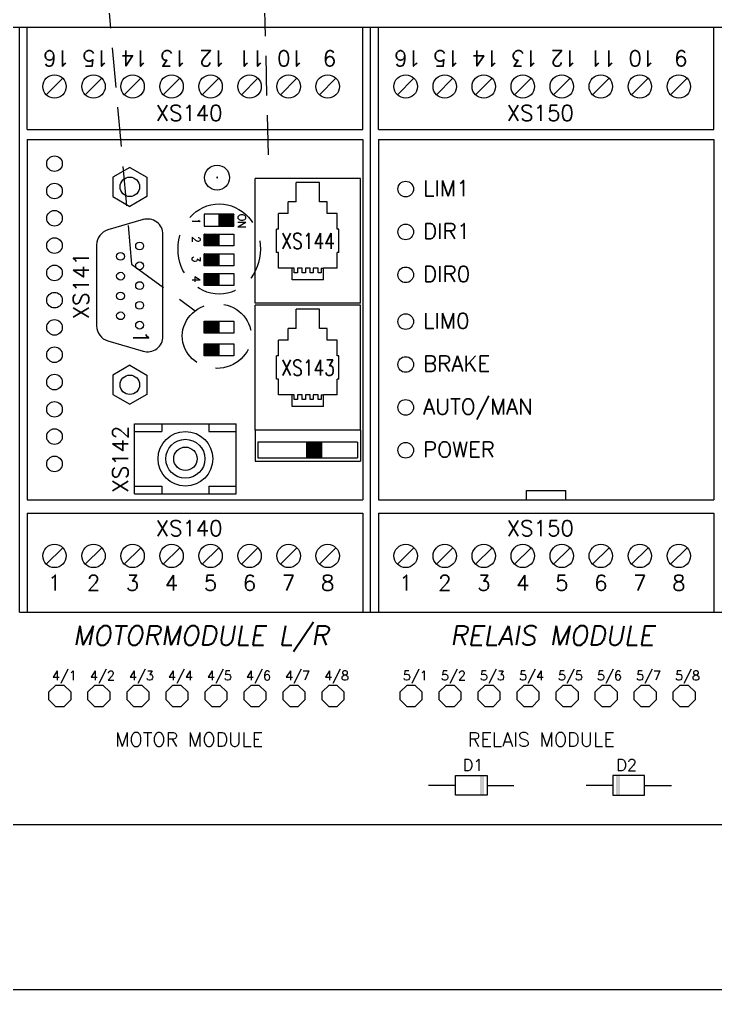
# Model space of a CAD drawing. Extents: x -2993 to 3661, y -4147 to -1441.
# Drawn here: x 3477.9 to 3567.1, y -3603.7 to -3479.3 of the extents above; entities that cross this region are included whole.
import ezdxf
from ezdxf.enums import TextEntityAlignment as Align

# ---------------------------------------------------------------- set-up
doc = ezdxf.new("R2010")
doc.units = 0
doc.header["$LTSCALE"] = 0.1
doc.header["$MEASUREMENT"] = 0
doc.linetypes.add('DASHED', pattern=[19.05, 12.7, -6.35])
doc.layers.get('0').update_dxf_attribs({"linetype": 'CONTINUOUS'})
for name, color, linetype in [('21', 7, 'CONTINUOUS'), ('LAYOUT', 7, 'CONTINUOUS'), ('MONTAGEPLAAT', 230, 'CONTINUOUS'), ('MOTMODULE', 7, 'CONTINUOUS')]:
    doc.layers.add(name, color=color, linetype=linetype)
doc.styles.get("Standard").update_dxf_attribs({"font": 'simplex.shx'})

msp = doc.modelspace()

# ---------------------------------------------------------------- linework, layer by layer
at = {"color": 7, "lineweight": 13}
msp.add_lwpolyline([(3213.52, -3603.74), (3661.41, -3603.74), (3661.41, -3401.62), (3213.52, -3401.62)], close=True, dxfattribs=at)
at = {"layer": '21', "color": 7, "lineweight": 13}
for p, q in [((3481.72, -3565.57), (3482.61, -3564.68)), ((3482.61, -3564.68), (3483.62, -3564.68)), ((3483.62, -3564.68), (3484.51, -3565.57)), ((3486.72, -3565.57), (3487.61, -3564.68)), ((3487.61, -3564.68), (3488.62, -3564.68)), ((3488.62, -3564.68), (3489.51, -3565.57)), ((3491.72, -3565.57), (3492.61, -3564.68)), ((3492.61, -3564.68), (3493.62, -3564.68)), ((3493.62, -3564.68), (3494.51, -3565.57)), ((3496.72, -3565.57), (3497.61, -3564.68)), ((3497.61, -3564.68), (3498.62, -3564.68)), ((3498.62, -3564.68), (3499.51, -3565.57)), ((3501.72, -3565.57), (3502.61, -3564.68)), ((3502.61, -3564.68), (3503.62, -3564.68)), ((3503.62, -3564.68), (3504.51, -3565.57)), ((3506.72, -3565.57), (3507.61, -3564.68)), ((3507.61, -3564.68), (3508.62, -3564.68)), ((3508.62, -3564.68), (3509.51, -3565.57)), ((3511.72, -3565.57), (3512.61, -3564.68)), ((3512.61, -3564.68), (3513.62, -3564.68)), ((3513.62, -3564.68), (3514.51, -3565.57)), ((3516.72, -3565.57), (3517.61, -3564.68)), ((3517.61, -3564.68), (3518.62, -3564.68)), ((3518.62, -3564.68), (3519.51, -3565.57)), ((3526.72, -3565.57), (3527.61, -3564.68)), ((3527.61, -3564.68), (3528.62, -3564.68)), ((3528.62, -3564.68), (3529.51, -3565.57)), ((3531.72, -3565.57), (3532.61, -3564.68)), ((3532.61, -3564.68), (3533.62, -3564.68)), ((3533.62, -3564.68), (3534.51, -3565.57)), ((3536.72, -3565.57), (3537.61, -3564.68)), ((3537.61, -3564.68), (3538.62, -3564.68)), ((3538.62, -3564.68), (3539.51, -3565.57)), ((3541.72, -3565.57), (3542.61, -3564.68)), ((3542.61, -3564.68), (3543.62, -3564.68)), ((3543.62, -3564.68), (3544.51, -3565.57)), ((3546.72, -3565.57), (3547.61, -3564.68)), ((3547.61, -3564.68), (3548.62, -3564.68)), ((3548.62, -3564.68), (3549.51, -3565.57)), ((3551.72, -3565.57), (3552.61, -3564.68)), ((3552.61, -3564.68), (3553.62, -3564.68)), ((3553.62, -3564.68), (3554.51, -3565.57)), ((3556.72, -3565.57), (3557.61, -3564.68)), ((3557.61, -3564.68), (3558.62, -3564.68)), ((3558.62, -3564.68), (3559.51, -3565.57)), ((3561.72, -3565.57), (3562.61, -3564.68)), ((3562.61, -3564.68), (3563.62, -3564.68)), ((3563.62, -3564.68), (3564.51, -3565.57)), ((3481.72, -3566.59), (3481.72, -3565.57)), ((3482.61, -3567.48), (3481.72, -3566.59)), ((3484.51, -3566.59), (3483.62, -3567.48)), ((3484.51, -3565.57), (3484.51, -3566.59)), ((3486.72, -3566.59), (3486.72, -3565.57)), ((3487.61, -3567.48), (3486.72, -3566.59)), ((3489.51, -3566.59), (3488.62, -3567.48)), ((3489.51, -3565.57), (3489.51, -3566.59)), ((3491.72, -3566.59), (3491.72, -3565.57)), ((3492.61, -3567.48), (3491.72, -3566.59)), ((3494.51, -3566.59), (3493.62, -3567.48)), ((3494.51, -3565.57), (3494.51, -3566.59)), ((3496.72, -3566.59), (3496.72, -3565.57)), ((3497.61, -3567.48), (3496.72, -3566.59)), ((3499.51, -3566.59), (3498.62, -3567.48)), ((3499.51, -3565.57), (3499.51, -3566.59)), ((3501.72, -3566.59), (3501.72, -3565.57)), ((3502.61, -3567.48), (3501.72, -3566.59)), ((3504.51, -3566.59), (3503.62, -3567.48)), ((3504.51, -3565.57), (3504.51, -3566.59)), ((3506.72, -3566.59), (3506.72, -3565.57)), ((3507.61, -3567.48), (3506.72, -3566.59)), ((3509.51, -3566.59), (3508.62, -3567.48)), ((3509.51, -3565.57), (3509.51, -3566.59)), ((3511.72, -3566.59), (3511.72, -3565.57)), ((3512.61, -3567.48), (3511.72, -3566.59)), ((3514.51, -3566.59), (3513.62, -3567.48)), ((3514.51, -3565.57), (3514.51, -3566.59)), ((3516.72, -3566.59), (3516.72, -3565.57)), ((3517.61, -3567.48), (3516.72, -3566.59)), ((3519.51, -3566.59), (3518.62, -3567.48)), ((3519.51, -3565.57), (3519.51, -3566.59)), ((3526.72, -3566.59), (3526.72, -3565.57)), ((3527.61, -3567.48), (3526.72, -3566.59)), ((3529.51, -3566.59), (3528.62, -3567.48)), ((3529.51, -3565.57), (3529.51, -3566.59)), ((3531.72, -3566.59), (3531.72, -3565.57)), ((3532.61, -3567.48), (3531.72, -3566.59)), ((3534.51, -3566.59), (3533.62, -3567.48)), ((3534.51, -3565.57), (3534.51, -3566.59)), ((3536.72, -3566.59), (3536.72, -3565.57)), ((3537.61, -3567.48), (3536.72, -3566.59)), ((3539.51, -3566.59), (3538.62, -3567.48)), ((3539.51, -3565.57), (3539.51, -3566.59)), ((3541.72, -3566.59), (3541.72, -3565.57)), ((3542.61, -3567.48), (3541.72, -3566.59)), ((3544.51, -3566.59), (3543.62, -3567.48)), ((3544.51, -3565.57), (3544.51, -3566.59)), ((3546.72, -3566.59), (3546.72, -3565.57)), ((3547.61, -3567.48), (3546.72, -3566.59)), ((3549.51, -3566.59), (3548.62, -3567.48)), ((3549.51, -3565.57), (3549.51, -3566.59)), ((3551.72, -3566.59), (3551.72, -3565.57)), ((3552.61, -3567.48), (3551.72, -3566.59)), ((3554.51, -3566.59), (3553.62, -3567.48)), ((3554.51, -3565.57), (3554.51, -3566.59)), ((3556.72, -3566.59), (3556.72, -3565.57)), ((3557.61, -3567.48), (3556.72, -3566.59)), ((3559.51, -3566.59), (3558.62, -3567.48)), ((3559.51, -3565.57), (3559.51, -3566.59)), ((3561.72, -3566.59), (3561.72, -3565.57)), ((3562.61, -3567.48), (3561.72, -3566.59)), ((3564.51, -3566.59), (3563.62, -3567.48)), ((3564.51, -3565.57), (3564.51, -3566.59)), ((3483.62, -3567.48), (3482.61, -3567.48)), ((3488.62, -3567.48), (3487.61, -3567.48)), ((3493.62, -3567.48), (3492.61, -3567.48)), ((3498.62, -3567.48), (3497.61, -3567.48)), ((3503.62, -3567.48), (3502.61, -3567.48)), ((3508.62, -3567.48), (3507.61, -3567.48)), ((3513.62, -3567.48), (3512.61, -3567.48)), ((3518.62, -3567.48), (3517.61, -3567.48)), ((3528.62, -3567.48), (3527.61, -3567.48)), ((3533.62, -3567.48), (3532.61, -3567.48)), ((3538.62, -3567.48), (3537.61, -3567.48)), ((3543.62, -3567.48), (3542.61, -3567.48)), ((3548.62, -3567.48), (3547.61, -3567.48)), ((3553.62, -3567.48), (3552.61, -3567.48)), ((3558.62, -3567.48), (3557.61, -3567.48)), ((3563.62, -3567.48), (3562.61, -3567.48)), ((3533.8, -3576.28), (3537.86, -3576.28)), ((3533.8, -3578.82), (3533.8, -3576.28)), ((3537.86, -3576.28), (3537.86, -3578.82)), ((3553.99, -3576.28), (3553.99, -3578.82)), ((3558.05, -3576.28), (3553.99, -3576.28)), ((3558.05, -3578.82), (3558.05, -3576.28)), ((3533.8, -3577.55), (3530.37, -3577.55)), ((3537.86, -3577.55), (3541.29, -3577.55)), ((3553.99, -3577.55), (3550.56, -3577.55)), ((3558.05, -3577.55), (3561.48, -3577.55)), ((3537.86, -3578.82), (3533.8, -3578.82)), ((3553.99, -3578.82), (3558.05, -3578.82))]:
    msp.add_line(p, q, dxfattribs=at)
for points in [[(3536.97, -3576.28), (3536.97, -3578.82), (3537.48, -3576.28), (3537.48, -3578.82)], [(3554.88, -3576.28), (3554.88, -3578.82), (3554.37, -3576.28), (3554.37, -3578.82)]]:
    msp.add_solid(points, dxfattribs=at)
at = {"layer": 'LAYOUT', "color": 7, "linetype": 'DASHED', "lineweight": 13, "ltscale": 4}
for p, q in [((3485.77, -3437.45), (3492.3, -3510.72)), ((3508.59, -3445.92), (3509.84, -3498.65)), ((3492.3, -3510.72), (3500.45, -3516.69))]:
    msp.add_line(p, q, dxfattribs=at)
at = {"layer": 'LAYOUT', "color": 7, "lineweight": 13}
for p, q in [((3521.63, -3499.73), (3508.13, -3499.73)), ((3508.13, -3515.73), (3508.13, -3499.73)), ((3513.38, -3502.73), (3513.38, -3500.23)), ((3516.38, -3500.23), (3513.38, -3500.23)), ((3516.38, -3502.73), (3516.38, -3500.23)), ((3521.63, -3515.73), (3521.63, -3499.73)), ((3512.38, -3504.23), (3512.38, -3502.73)), ((3513.38, -3502.73), (3512.38, -3502.73)), ((3517.38, -3502.73), (3516.38, -3502.73)), ((3517.38, -3504.23), (3517.38, -3502.73)), ((3511.13, -3506.23), (3511.13, -3504.23)), ((3512.38, -3504.23), (3511.13, -3504.23)), ((3518.63, -3504.23), (3517.38, -3504.23)), ((3518.63, -3506.23), (3518.63, -3504.23)), ((3511.13, -3506.23), (3510.88, -3506.23)), ((3510.88, -3509.23), (3510.88, -3506.23)), ((3518.88, -3506.23), (3518.63, -3506.23)), ((3518.88, -3509.23), (3518.88, -3506.23)), ((3511.13, -3509.23), (3510.88, -3509.23)), ((3511.13, -3511.23), (3511.13, -3509.23)), ((3518.63, -3511.23), (3518.63, -3509.23)), ((3518.88, -3509.23), (3518.63, -3509.23)), ((3512.88, -3511.23), (3511.13, -3511.23)), ((3512.88, -3512.73), (3512.88, -3511.23)), ((3513.15, -3511.23), (3512.88, -3511.23)), ((3516.6, -3511.23), (3516.88, -3511.23)), ((3516.88, -3512.73), (3516.88, -3511.23)), ((3518.63, -3511.23), (3516.88, -3511.23)), ((3516.88, -3512.73), (3512.88, -3512.73)), ((3521.63, -3515.73), (3508.13, -3515.73)), ((3508.13, -3531.98), (3508.13, -3515.98)), ((3521.63, -3515.98), (3508.13, -3515.98)), ((3513.38, -3518.98), (3513.38, -3516.48)), ((3516.38, -3516.48), (3513.38, -3516.48)), ((3516.38, -3518.98), (3516.38, -3516.48)), ((3521.63, -3531.98), (3521.63, -3515.98)), ((3513.38, -3518.98), (3512.38, -3518.98)), ((3512.38, -3520.48), (3512.38, -3518.98)), ((3517.38, -3518.98), (3516.38, -3518.98)), ((3517.38, -3520.48), (3517.38, -3518.98)), ((3511.13, -3522.48), (3511.13, -3520.48)), ((3512.38, -3520.48), (3511.13, -3520.48)), ((3518.63, -3520.48), (3517.38, -3520.48)), ((3518.63, -3522.48), (3518.63, -3520.48)), ((3510.88, -3525.48), (3510.88, -3522.48)), ((3511.13, -3522.48), (3510.88, -3522.48)), ((3518.88, -3522.48), (3518.63, -3522.48)), ((3518.88, -3525.48), (3518.88, -3522.48)), ((3511.13, -3525.48), (3510.88, -3525.48)), ((3511.13, -3527.48), (3511.13, -3525.48)), ((3518.63, -3527.48), (3518.63, -3525.48)), ((3518.88, -3525.48), (3518.63, -3525.48)), ((3512.88, -3527.48), (3511.13, -3527.48)), ((3513.15, -3527.48), (3512.88, -3527.48)), ((3512.88, -3528.98), (3512.88, -3527.48)), ((3516.6, -3527.48), (3516.88, -3527.48)), ((3516.88, -3528.98), (3516.88, -3527.48)), ((3518.63, -3527.48), (3516.88, -3527.48)), ((3516.88, -3528.98), (3512.88, -3528.98)), ((3492.7, -3531.17), (3505.7, -3531.17)), ((3492.7, -3540.17), (3492.7, -3531.17)), ((3496.2, -3531.17), (3496.2, -3532.17)), ((3502.2, -3531.17), (3502.2, -3532.17)), ((3505.7, -3540.17), (3505.7, -3531.17)), ((3492.7, -3532.17), (3496.2, -3532.17)), ((3502.2, -3532.17), (3505.7, -3532.17)), ((3521.63, -3531.98), (3508.13, -3531.98)), ((3508.13, -3531.98), (3508.13, -3535.97)), ((3521.63, -3531.98), (3521.63, -3535.97)), ((3514.76, -3533.61), (3514.85, -3533.52)), ((3514.76, -3533.78), (3515.02, -3533.52)), ((3514.76, -3533.96), (3515.2, -3533.52)), ((3514.76, -3534.14), (3515.38, -3533.52)), ((3514.76, -3534.31), (3515.55, -3533.52)), ((3514.76, -3534.49), (3515.73, -3533.52)), ((3514.76, -3534.67), (3515.91, -3533.52)), ((3514.76, -3534.85), (3516.09, -3533.52)), ((3514.76, -3535.02), (3516.26, -3533.52)), ((3514.76, -3535.2), (3516.44, -3533.52)), ((3514.76, -3535.38), (3516.62, -3533.52)), ((3516.67, -3535.49), (3514.76, -3533.58)), ((3516.55, -3535.55), (3514.76, -3533.76)), ((3516.37, -3535.55), (3514.76, -3533.94)), ((3516.2, -3535.55), (3514.76, -3534.11)), ((3516.02, -3535.55), (3514.76, -3534.29)), ((3514.77, -3535.55), (3516.67, -3533.65)), ((3516.67, -3535.31), (3514.88, -3533.52)), ((3514.94, -3535.55), (3516.67, -3533.82)), ((3516.67, -3535.14), (3515.06, -3533.52)), ((3515.12, -3535.55), (3516.67, -3534)), ((3516.67, -3534.96), (3515.23, -3533.52)), ((3515.3, -3535.55), (3516.67, -3534.18)), ((3516.67, -3534.78), (3515.41, -3533.52)), ((3515.48, -3535.55), (3516.67, -3534.35)), ((3516.67, -3534.61), (3515.59, -3533.52)), ((3516.67, -3534.43), (3515.76, -3533.52)), ((3516.67, -3534.25), (3515.94, -3533.52)), ((3516.67, -3534.08), (3516.12, -3533.52)), ((3516.67, -3533.9), (3516.29, -3533.52)), ((3516.67, -3533.72), (3516.47, -3533.52)), ((3516.67, -3533.55), (3516.65, -3533.52)), ((3515.84, -3535.55), (3514.76, -3534.47)), ((3515.67, -3535.55), (3514.76, -3534.65)), ((3515.49, -3535.55), (3514.76, -3534.82)), ((3515.31, -3535.55), (3514.76, -3535)), ((3515.14, -3535.55), (3514.76, -3535.18)), ((3514.96, -3535.55), (3514.76, -3535.35)), ((3514.78, -3535.55), (3514.76, -3535.53)), ((3515.65, -3535.55), (3516.67, -3534.53)), ((3515.83, -3535.55), (3516.67, -3534.71)), ((3516.01, -3535.55), (3516.67, -3534.88)), ((3516.18, -3535.55), (3516.67, -3535.06)), ((3516.36, -3535.55), (3516.67, -3535.24)), ((3516.54, -3535.55), (3516.67, -3535.41)), ((3508.13, -3535.97), (3521.63, -3535.97)), ((3492.7, -3539.17), (3496.2, -3539.17)), ((3496.2, -3539.17), (3496.2, -3540.17)), ((3502.2, -3539.17), (3505.7, -3539.17)), ((3502.2, -3539.17), (3502.2, -3540.17)), ((3492.7, -3540.17), (3505.7, -3540.17))]:
    msp.add_line(p, q, dxfattribs=at)
at = {"layer": 'LAYOUT', "color": 7, "linetype": 'Continuous', "lineweight": 13}
for p, q in [((3505.42, -3504.31), (3501.61, -3504.31)), ((3501.61, -3504.31), (3501.61, -3505.83)), ((3504.19, -3504.31), (3503.51, -3504.98)), ((3504.02, -3504.31), (3503.51, -3504.81)), ((3503.84, -3504.31), (3503.51, -3504.63)), ((3503.66, -3504.31), (3503.51, -3504.45)), ((3503.51, -3505.83), (3503.51, -3504.31)), ((3503.51, -3504.37), (3504.28, -3505.13)), ((3504.28, -3504.4), (3503.51, -3505.16)), ((3503.62, -3504.31), (3504.28, -3504.96)), ((3503.8, -3504.31), (3504.28, -3504.78)), ((3503.98, -3504.31), (3504.28, -3504.6)), ((3504.15, -3504.31), (3504.28, -3504.43)), ((3505.25, -3504.31), (3504.28, -3505.28)), ((3505.08, -3504.31), (3504.28, -3505.11)), ((3504.9, -3504.31), (3504.28, -3504.93)), ((3504.72, -3504.31), (3504.28, -3504.75)), ((3504.55, -3504.31), (3504.28, -3504.58)), ((3504.37, -3504.31), (3504.28, -3504.4)), ((3505.42, -3504.32), (3504.28, -3505.46)), ((3504.28, -3504.43), (3505.42, -3505.57)), ((3505.42, -3504.49), (3504.28, -3505.64)), ((3504.33, -3504.31), (3505.42, -3505.39)), ((3504.51, -3504.31), (3505.42, -3505.22)), ((3504.68, -3504.31), (3505.42, -3505.04)), ((3504.86, -3504.31), (3505.42, -3504.86)), ((3505.04, -3504.31), (3505.42, -3504.69)), ((3505.21, -3504.31), (3505.42, -3504.51)), ((3505.39, -3504.31), (3505.42, -3504.33)), ((3505.42, -3505.83), (3505.42, -3504.31)), ((3503.51, -3504.55), (3504.28, -3505.31)), ((3504.28, -3504.58), (3503.51, -3505.34)), ((3503.51, -3504.73), (3504.28, -3505.49)), ((3504.28, -3504.75), (3503.51, -3505.51)), ((3503.51, -3504.9), (3504.28, -3505.66)), ((3504.28, -3504.93), (3503.51, -3505.69)), ((3503.51, -3505.08), (3504.26, -3505.83)), ((3503.51, -3505.26), (3504.09, -3505.83)), ((3503.51, -3505.43), (3503.91, -3505.83)), ((3503.51, -3505.61), (3503.73, -3505.83)), ((3504.28, -3505.11), (3503.55, -3505.83)), ((3504.28, -3505.28), (3503.73, -3505.83)), ((3504.28, -3505.46), (3503.91, -3505.83)), ((3504.28, -3505.64), (3504.08, -3505.83)), ((3504.28, -3504.6), (3505.42, -3505.75)), ((3505.42, -3504.67), (3504.28, -3505.81)), ((3504.28, -3504.78), (3505.32, -3505.83)), ((3504.28, -3504.96), (3505.15, -3505.83)), ((3504.28, -3505.13), (3504.97, -3505.83)), ((3504.28, -3505.31), (3504.79, -3505.83)), ((3504.28, -3505.49), (3504.62, -3505.83)), ((3504.28, -3505.66), (3504.44, -3505.83)), ((3505.42, -3504.85), (3504.44, -3505.83)), ((3505.42, -3505.02), (3504.61, -3505.83)), ((3505.42, -3505.2), (3504.79, -3505.83)), ((3505.42, -3505.38), (3504.97, -3505.83)), ((3505.42, -3505.55), (3505.14, -3505.83)), ((3505.42, -3505.73), (3505.32, -3505.83)), ((3501.61, -3505.83), (3505.42, -3505.83)), ((3501.61, -3508.37), (3501.61, -3506.85)), ((3502.7, -3506.85), (3501.61, -3507.93)), ((3502.52, -3506.85), (3501.61, -3507.76)), ((3502.34, -3506.85), (3501.61, -3507.58)), ((3502.17, -3506.85), (3501.61, -3507.4)), ((3501.99, -3506.85), (3501.61, -3507.23)), ((3501.81, -3506.85), (3501.61, -3507.05)), ((3501.64, -3506.85), (3501.61, -3506.87)), ((3501.61, -3506.85), (3505.42, -3506.85)), ((3501.61, -3506.86), (3502.75, -3508)), ((3502.75, -3506.97), (3501.61, -3508.11)), ((3501.77, -3506.85), (3502.75, -3507.82)), ((3501.95, -3506.85), (3502.75, -3507.65)), ((3502.13, -3506.85), (3502.75, -3507.47)), ((3502.3, -3506.85), (3502.75, -3507.29)), ((3502.48, -3506.85), (3502.75, -3507.12)), ((3502.66, -3506.85), (3502.75, -3506.94)), ((3503.4, -3506.85), (3502.75, -3507.5)), ((3503.23, -3506.85), (3502.75, -3507.32)), ((3503.05, -3506.85), (3502.75, -3507.14)), ((3502.87, -3506.85), (3502.75, -3506.97)), ((3503.51, -3506.91), (3502.75, -3507.67)), ((3502.75, -3506.94), (3503.51, -3507.7)), ((3502.83, -3506.85), (3503.51, -3507.52)), ((3503.01, -3506.85), (3503.51, -3507.35)), ((3503.19, -3506.85), (3503.51, -3507.17)), ((3503.36, -3506.85), (3503.51, -3506.99)), ((3503.51, -3505.79), (3503.56, -3505.83)), ((3503.51, -3508.37), (3503.51, -3506.85)), ((3504.28, -3505.81), (3504.26, -3505.83)), ((3505.42, -3506.85), (3505.42, -3508.37)), ((3501.61, -3507.03), (3502.75, -3508.18)), ((3502.75, -3507.14), (3501.61, -3508.29)), ((3501.61, -3507.21), (3502.75, -3508.35)), ((3501.61, -3507.39), (3502.59, -3508.37)), ((3501.61, -3507.56), (3502.41, -3508.37)), ((3501.61, -3507.74), (3502.24, -3508.37)), ((3501.61, -3507.92), (3502.06, -3508.37)), ((3501.61, -3508.09), (3501.88, -3508.37)), ((3501.61, -3508.27), (3501.71, -3508.37)), ((3502.75, -3507.32), (3501.7, -3508.37)), ((3502.75, -3507.5), (3501.88, -3508.37)), ((3502.75, -3507.67), (3502.06, -3508.37)), ((3502.75, -3507.85), (3502.23, -3508.37)), ((3502.75, -3508.03), (3502.41, -3508.37)), ((3502.75, -3508.2), (3502.59, -3508.37)), ((3503.51, -3507.09), (3502.75, -3507.85)), ((3502.75, -3507.12), (3503.51, -3507.88)), ((3503.51, -3507.27), (3502.75, -3508.03)), ((3502.75, -3507.29), (3503.51, -3508.05)), ((3503.51, -3507.44), (3502.75, -3508.2)), ((3502.75, -3507.47), (3503.51, -3508.23)), ((3502.75, -3507.65), (3503.47, -3508.37)), ((3502.75, -3507.82), (3503.3, -3508.37)), ((3502.75, -3508), (3503.12, -3508.37)), ((3502.75, -3508.18), (3502.94, -3508.37)), ((3503.51, -3507.62), (3502.76, -3508.37)), ((3503.51, -3507.8), (3502.94, -3508.37)), ((3503.51, -3507.97), (3503.12, -3508.37)), ((3503.51, -3508.15), (3503.29, -3508.37)), ((3505.42, -3508.37), (3501.61, -3508.37)), ((3501.61, -3510.91), (3501.61, -3509.39)), ((3502.7, -3509.39), (3501.61, -3510.47)), ((3502.52, -3509.39), (3501.61, -3510.3)), ((3502.34, -3509.39), (3501.61, -3510.12)), ((3502.17, -3509.39), (3501.61, -3509.94)), ((3501.99, -3509.39), (3501.61, -3509.77)), ((3501.81, -3509.39), (3501.61, -3509.59)), ((3501.64, -3509.39), (3501.61, -3509.41)), ((3501.61, -3509.39), (3505.42, -3509.39)), ((3501.61, -3509.4), (3502.75, -3510.54)), ((3502.75, -3509.51), (3501.61, -3510.65)), ((3501.77, -3509.39), (3502.75, -3510.36)), ((3501.95, -3509.39), (3502.75, -3510.19)), ((3502.13, -3509.39), (3502.75, -3510.01)), ((3502.3, -3509.39), (3502.75, -3509.83)), ((3502.48, -3509.39), (3502.75, -3509.66)), ((3502.66, -3509.39), (3502.75, -3509.48)), ((3502.75, -3508.35), (3502.77, -3508.37)), ((3503.4, -3509.39), (3502.75, -3510.04)), ((3503.23, -3509.39), (3502.75, -3509.86)), ((3503.05, -3509.39), (3502.75, -3509.68)), ((3502.87, -3509.39), (3502.75, -3509.51)), ((3503.51, -3509.45), (3502.75, -3510.21)), ((3502.75, -3509.48), (3503.51, -3510.24)), ((3502.83, -3509.39), (3503.51, -3510.06)), ((3503.01, -3509.39), (3503.51, -3509.89)), ((3503.19, -3509.39), (3503.51, -3509.71)), ((3503.36, -3509.39), (3503.51, -3509.53)), ((3503.51, -3508.33), (3503.47, -3508.37)), ((3503.51, -3510.91), (3503.51, -3509.39)), ((3505.42, -3509.39), (3505.42, -3510.91)), ((3501.61, -3509.57), (3502.75, -3510.72)), ((3502.75, -3509.68), (3501.61, -3510.83)), ((3501.61, -3509.75), (3502.75, -3510.89)), ((3501.61, -3509.93), (3502.59, -3510.91)), ((3501.61, -3510.1), (3502.41, -3510.91)), ((3501.61, -3510.28), (3502.24, -3510.91)), ((3501.61, -3510.46), (3502.06, -3510.91)), ((3501.61, -3510.63), (3501.88, -3510.91)), ((3502.75, -3509.86), (3501.7, -3510.91)), ((3502.75, -3510.04), (3501.88, -3510.91)), ((3502.75, -3510.21), (3502.06, -3510.91)), ((3502.75, -3510.39), (3502.23, -3510.91)), ((3502.75, -3510.57), (3502.41, -3510.91)), ((3502.75, -3510.74), (3502.59, -3510.91)), ((3503.51, -3509.63), (3502.75, -3510.39)), ((3502.75, -3509.66), (3503.51, -3510.42)), ((3503.51, -3509.81), (3502.75, -3510.57)), ((3502.75, -3509.83), (3503.51, -3510.59)), ((3503.51, -3509.98), (3502.75, -3510.74)), ((3502.75, -3510.01), (3503.51, -3510.77)), ((3502.75, -3510.19), (3503.47, -3510.91)), ((3502.75, -3510.36), (3503.3, -3510.91)), ((3502.75, -3510.54), (3503.12, -3510.91)), ((3502.75, -3510.72), (3502.94, -3510.91)), ((3503.51, -3510.16), (3502.76, -3510.91)), ((3503.51, -3510.34), (3502.94, -3510.91)), ((3503.51, -3510.51), (3503.12, -3510.91)), ((3503.51, -3510.69), (3503.29, -3510.91)), ((3501.61, -3510.81), (3501.71, -3510.91)), ((3505.42, -3510.91), (3501.61, -3510.91)), ((3501.61, -3513.45), (3501.61, -3511.93)), ((3502.7, -3511.93), (3501.61, -3513.01)), ((3502.52, -3511.93), (3501.61, -3512.84)), ((3502.34, -3511.93), (3501.61, -3512.66)), ((3502.17, -3511.93), (3501.61, -3512.48)), ((3501.99, -3511.93), (3501.61, -3512.31)), ((3501.81, -3511.93), (3501.61, -3512.13)), ((3501.64, -3511.93), (3501.61, -3511.95)), ((3501.61, -3511.93), (3505.42, -3511.93)), ((3501.61, -3511.94), (3502.75, -3513.08)), ((3501.77, -3511.93), (3502.75, -3512.9)), ((3501.95, -3511.93), (3502.75, -3512.73)), ((3502.13, -3511.93), (3502.75, -3512.55)), ((3502.3, -3511.93), (3502.75, -3512.37)), ((3502.48, -3511.93), (3502.75, -3512.2)), ((3502.66, -3511.93), (3502.75, -3512.02)), ((3502.75, -3510.89), (3502.77, -3510.91)), ((3503.4, -3511.93), (3502.75, -3512.58)), ((3503.23, -3511.93), (3502.75, -3512.4)), ((3503.05, -3511.93), (3502.75, -3512.22)), ((3502.87, -3511.93), (3502.75, -3512.05)), ((3503.51, -3511.99), (3502.75, -3512.75)), ((3502.83, -3511.93), (3503.51, -3512.6)), ((3503.01, -3511.93), (3503.51, -3512.43)), ((3503.19, -3511.93), (3503.51, -3512.25)), ((3503.36, -3511.93), (3503.51, -3512.07)), ((3503.51, -3510.87), (3503.47, -3510.91)), ((3503.51, -3513.45), (3503.51, -3511.93)), ((3505.42, -3511.93), (3505.42, -3513.45)), ((3513.15, -3511.81), (3513.15, -3511.23)), ((3513.55, -3511.81), (3513.15, -3511.81)), ((3513.55, -3511.23), (3513.55, -3511.81)), ((3514.16, -3511.23), (3513.55, -3511.23)), ((3514.16, -3511.81), (3514.16, -3511.23)), ((3514.57, -3511.81), (3514.16, -3511.81)), ((3515.18, -3511.23), (3514.57, -3511.23)), ((3514.57, -3511.23), (3514.57, -3511.81)), ((3515.18, -3511.81), (3515.18, -3511.23)), ((3515.59, -3511.81), (3515.18, -3511.81)), ((3516.2, -3511.23), (3515.59, -3511.23)), ((3515.59, -3511.23), (3515.59, -3511.81)), ((3516.2, -3511.81), (3516.2, -3511.23)), ((3516.6, -3511.81), (3516.2, -3511.81)), ((3516.6, -3511.23), (3516.6, -3511.81)), ((3502.75, -3512.05), (3501.61, -3513.19)), ((3501.61, -3512.11), (3502.75, -3513.26)), ((3502.75, -3512.22), (3501.61, -3513.37)), ((3501.61, -3512.29), (3502.75, -3513.43)), ((3501.61, -3512.47), (3502.59, -3513.45)), ((3501.61, -3512.64), (3502.41, -3513.45)), ((3501.61, -3512.82), (3502.24, -3513.45)), ((3501.61, -3513), (3502.06, -3513.45)), ((3501.61, -3513.17), (3501.88, -3513.45)), ((3502.75, -3512.4), (3501.7, -3513.45)), ((3502.75, -3512.58), (3501.88, -3513.45)), ((3502.75, -3512.75), (3502.06, -3513.45)), ((3502.75, -3512.93), (3502.23, -3513.45)), ((3502.75, -3513.11), (3502.41, -3513.45)), ((3502.75, -3512.02), (3503.51, -3512.78)), ((3503.51, -3512.17), (3502.75, -3512.93)), ((3502.75, -3512.2), (3503.51, -3512.96)), ((3503.51, -3512.35), (3502.75, -3513.11)), ((3502.75, -3512.37), (3503.51, -3513.13)), ((3503.51, -3512.52), (3502.75, -3513.28)), ((3502.75, -3512.55), (3503.51, -3513.31)), ((3502.75, -3512.73), (3503.47, -3513.45)), ((3502.75, -3512.9), (3503.3, -3513.45)), ((3502.75, -3513.08), (3503.12, -3513.45)), ((3503.51, -3512.7), (3502.76, -3513.45)), ((3503.51, -3512.88), (3502.94, -3513.45)), ((3503.51, -3513.05), (3503.12, -3513.45)), ((3503.51, -3513.23), (3503.29, -3513.45)), ((3501.61, -3513.35), (3501.71, -3513.45)), ((3505.42, -3513.45), (3501.61, -3513.45)), ((3502.75, -3513.28), (3502.59, -3513.45)), ((3502.75, -3513.26), (3502.94, -3513.45)), ((3502.75, -3513.43), (3502.77, -3513.45)), ((3503.51, -3513.41), (3503.47, -3513.45)), ((3501.6, -3519.55), (3501.6, -3518.02)), ((3502.69, -3518.02), (3501.6, -3519.11)), ((3502.52, -3518.02), (3501.6, -3518.93)), ((3502.34, -3518.02), (3501.6, -3518.76)), ((3502.16, -3518.02), (3501.6, -3518.58)), ((3501.99, -3518.02), (3501.6, -3518.4)), ((3501.81, -3518.02), (3501.6, -3518.23)), ((3501.63, -3518.02), (3501.6, -3518.05)), ((3501.6, -3518.02), (3505.41, -3518.02)), ((3501.6, -3518.03), (3502.75, -3519.18)), ((3502.75, -3518.14), (3501.6, -3519.29)), ((3501.6, -3518.21), (3502.75, -3519.35)), ((3501.77, -3518.02), (3502.75, -3519)), ((3501.95, -3518.02), (3502.75, -3518.82)), ((3502.12, -3518.02), (3502.75, -3518.65)), ((3502.3, -3518.02), (3502.75, -3518.47)), ((3502.48, -3518.02), (3502.75, -3518.29)), ((3502.65, -3518.02), (3502.75, -3518.12)), ((3503.4, -3518.02), (3502.75, -3518.67)), ((3503.22, -3518.02), (3502.75, -3518.5)), ((3503.05, -3518.02), (3502.75, -3518.32)), ((3502.87, -3518.02), (3502.75, -3518.14)), ((3503.51, -3518.09), (3502.75, -3518.85)), ((3502.75, -3518.12), (3503.51, -3518.88)), ((3502.83, -3518.02), (3503.51, -3518.7)), ((3503.01, -3518.02), (3503.51, -3518.52)), ((3503.18, -3518.02), (3503.51, -3518.35)), ((3503.36, -3518.02), (3503.51, -3518.17)), ((3503.51, -3519.55), (3503.51, -3518.02)), ((3505.41, -3518.02), (3505.41, -3519.55)), ((3502.75, -3518.32), (3501.6, -3519.46)), ((3501.6, -3518.39), (3502.75, -3519.53)), ((3501.6, -3518.56), (3502.59, -3519.55)), ((3501.6, -3518.74), (3502.41, -3519.55)), ((3501.6, -3518.92), (3502.23, -3519.55)), ((3501.6, -3519.09), (3502.06, -3519.55)), ((3501.6, -3519.27), (3501.88, -3519.55)), ((3501.6, -3519.45), (3501.7, -3519.55)), ((3502.75, -3518.5), (3501.7, -3519.55)), ((3502.75, -3518.67), (3501.88, -3519.55)), ((3502.75, -3518.85), (3502.05, -3519.55)), ((3502.75, -3519.03), (3502.23, -3519.55)), ((3502.75, -3519.2), (3502.41, -3519.55)), ((3502.75, -3519.38), (3502.58, -3519.55)), ((3503.51, -3518.27), (3502.75, -3519.03)), ((3502.75, -3518.29), (3503.51, -3519.05)), ((3503.51, -3518.44), (3502.75, -3519.2)), ((3502.75, -3518.47), (3503.51, -3519.23)), ((3503.51, -3518.62), (3502.75, -3519.38)), ((3502.75, -3518.65), (3503.51, -3519.41)), ((3502.75, -3518.82), (3503.47, -3519.55)), ((3502.75, -3519), (3503.29, -3519.55)), ((3502.75, -3519.18), (3503.12, -3519.55)), ((3502.75, -3519.35), (3502.94, -3519.55)), ((3503.51, -3518.8), (3502.76, -3519.55)), ((3503.51, -3518.97), (3502.94, -3519.55)), ((3503.51, -3519.15), (3503.11, -3519.55)), ((3503.51, -3519.33), (3503.29, -3519.55)), ((3505.41, -3519.55), (3501.6, -3519.55)), ((3502.75, -3519.53), (3502.76, -3519.55)), ((3503.51, -3519.5), (3503.47, -3519.55)), ((3501.61, -3522.47), (3501.61, -3520.94)), ((3502.7, -3520.94), (3501.61, -3522.03)), ((3502.52, -3520.94), (3501.61, -3521.85)), ((3502.34, -3520.94), (3501.61, -3521.68)), ((3502.17, -3520.94), (3501.61, -3521.5)), ((3501.99, -3520.94), (3501.61, -3521.32)), ((3501.81, -3520.94), (3501.61, -3521.15)), ((3501.64, -3520.94), (3501.61, -3520.97)), ((3501.61, -3520.94), (3505.42, -3520.94)), ((3501.61, -3520.95), (3502.75, -3522.1)), ((3502.75, -3521.06), (3501.61, -3522.21)), ((3501.61, -3521.13), (3502.75, -3522.27)), ((3502.75, -3521.24), (3501.61, -3522.38)), ((3501.61, -3521.31), (3502.75, -3522.45)), ((3501.61, -3521.48), (3502.59, -3522.47)), ((3501.61, -3521.66), (3502.41, -3522.47)), ((3501.61, -3521.84), (3502.24, -3522.47)), ((3502.75, -3521.42), (3501.7, -3522.47)), ((3501.77, -3520.94), (3502.75, -3521.92)), ((3502.75, -3521.59), (3501.88, -3522.47)), ((3501.95, -3520.94), (3502.75, -3521.74)), ((3502.75, -3521.77), (3502.06, -3522.47)), ((3502.13, -3520.94), (3502.75, -3521.57)), ((3502.75, -3521.95), (3502.23, -3522.47)), ((3502.3, -3520.94), (3502.75, -3521.39)), ((3502.48, -3520.94), (3502.75, -3521.21)), ((3502.66, -3520.94), (3502.75, -3521.04)), ((3503.4, -3520.94), (3502.75, -3521.59)), ((3503.23, -3520.94), (3502.75, -3521.42)), ((3503.05, -3520.94), (3502.75, -3521.24)), ((3502.87, -3520.94), (3502.75, -3521.06)), ((3503.51, -3521.01), (3502.75, -3521.77)), ((3502.75, -3521.04), (3503.51, -3521.8)), ((3503.51, -3521.19), (3502.75, -3521.95)), ((3502.75, -3521.21), (3503.51, -3521.98)), ((3503.51, -3521.36), (3502.75, -3522.12)), ((3502.75, -3521.39), (3503.51, -3522.15)), ((3503.51, -3521.54), (3502.75, -3522.3)), ((3502.75, -3521.57), (3503.51, -3522.33)), ((3502.75, -3521.74), (3503.47, -3522.47)), ((3502.75, -3521.92), (3503.3, -3522.47)), ((3503.51, -3521.72), (3502.76, -3522.47)), ((3502.83, -3520.94), (3503.51, -3521.62)), ((3503.51, -3521.89), (3502.94, -3522.47)), ((3503.01, -3520.94), (3503.51, -3521.44)), ((3503.19, -3520.94), (3503.51, -3521.27)), ((3503.36, -3520.94), (3503.51, -3521.09)), ((3503.51, -3522.47), (3503.51, -3520.94)), ((3505.42, -3520.94), (3505.42, -3522.47)), ((3501.61, -3522.01), (3502.06, -3522.47)), ((3501.61, -3522.19), (3501.88, -3522.47)), ((3501.61, -3522.37), (3501.71, -3522.47)), ((3505.42, -3522.47), (3501.61, -3522.47)), ((3502.75, -3522.12), (3502.41, -3522.47)), ((3502.75, -3522.3), (3502.59, -3522.47)), ((3502.75, -3522.1), (3503.12, -3522.47)), ((3502.75, -3522.27), (3502.94, -3522.47)), ((3502.75, -3522.45), (3502.77, -3522.47)), ((3503.51, -3522.07), (3503.12, -3522.47)), ((3503.51, -3522.25), (3503.29, -3522.47)), ((3503.51, -3522.42), (3503.47, -3522.47)), ((3513.15, -3528.06), (3513.15, -3527.48)), ((3513.55, -3528.06), (3513.15, -3528.06)), ((3514.16, -3527.48), (3513.55, -3527.48)), ((3513.55, -3527.48), (3513.55, -3528.06)), ((3514.16, -3528.06), (3514.16, -3527.48)), ((3514.57, -3528.06), (3514.16, -3528.06)), ((3514.57, -3527.48), (3514.57, -3528.06)), ((3515.18, -3527.48), (3514.57, -3527.48)), ((3515.18, -3528.06), (3515.18, -3527.48)), ((3515.59, -3528.06), (3515.18, -3528.06)), ((3515.59, -3527.48), (3515.59, -3528.06)), ((3516.2, -3527.48), (3515.59, -3527.48)), ((3516.2, -3528.06), (3516.2, -3527.48)), ((3516.6, -3528.06), (3516.2, -3528.06)), ((3516.6, -3527.48), (3516.6, -3528.06)), ((3521.25, -3533.52), (3508.5, -3533.52)), ((3508.5, -3533.52), (3508.5, -3535.55)), ((3514.76, -3535.55), (3514.76, -3533.52)), ((3516.67, -3535.55), (3516.67, -3533.52)), ((3521.25, -3533.52), (3521.25, -3535.55)), ((3508.5, -3535.55), (3521.25, -3535.55))]:
    msp.add_line(p, q, dxfattribs=at)
for radius in [3.5, 1.5]:
    msp.add_circle((3499.2, -3535.67), radius, dxfattribs=at)
at = {"layer": 'LAYOUT', "color": 7, "lineweight": 13}
msp.add_circle((3499.2, -3535.67), 2.5, dxfattribs=at)
for start, end in [(0, 180), (180, 0)]:
    msp.add_arc((3503.26, -3499.61), 0.05, start, end, dxfattribs=at)
at = {"layer": 'LAYOUT', "color": 7, "linetype": 'DASHED', "lineweight": 13, "ltscale": 4}
for centre, major_axis, ratio in [((3503.54, -3508.77), (0, 5.78), 0.914373), ((3503.22, -3519.93), (-4.42, 0.01), 0.938062)]:
    msp.add_ellipse(centre, major_axis=major_axis, ratio=ratio, dxfattribs=at)
at = {"layer": 'MONTAGEPLAAT', "color": 7, "lineweight": 13}
msp.add_line((3245.11, -3582.58), (3636.11, -3582.58), dxfattribs=at)
at = {"layer": 'MOTMODULE', "color": 7, "lineweight": 13}
for p, q in [((3432.93, -3480.33), (3477.93, -3480.33)), ((3477.93, -3555.33), (3477.93, -3480.33)), ((3477.93, -3555.33), (3477.93, -3480.33)), ((3477.93, -3555.33), (3477.93, -3480.33)), ((3477.93, -3480.33), (3522.93, -3480.33)), ((3477.93, -3480.33), (3478.93, -3480.33)), ((3478.93, -3493.43), (3478.93, -3480.33)), ((3521.93, -3493.43), (3521.93, -3480.33)), ((3522.93, -3555.33), (3522.93, -3480.33)), ((3522.93, -3555.33), (3522.93, -3480.33)), ((3522.93, -3555.33), (3522.93, -3480.33)), ((3522.93, -3555.33), (3522.93, -3480.33)), ((3522.93, -3555.33), (3522.93, -3480.33)), ((3522.93, -3480.33), (3567.93, -3480.33)), ((3522.93, -3480.33), (3523.93, -3480.33)), ((3523.93, -3493.43), (3523.93, -3480.33)), ((3566.93, -3493.43), (3566.93, -3480.33)), ((3481.37, -3488.99), (3483.49, -3486.87)), ((3486.37, -3488.99), (3488.49, -3486.87)), ((3491.37, -3488.99), (3493.49, -3486.87)), ((3496.37, -3488.99), (3498.49, -3486.87)), ((3501.37, -3488.99), (3503.49, -3486.87)), ((3506.37, -3488.99), (3508.49, -3486.87)), ((3511.37, -3488.99), (3513.49, -3486.87)), ((3516.37, -3488.99), (3518.49, -3486.87)), ((3526.37, -3488.99), (3528.49, -3486.87)), ((3531.37, -3488.99), (3533.49, -3486.87)), ((3536.37, -3488.99), (3538.49, -3486.87)), ((3541.37, -3488.99), (3543.49, -3486.87)), ((3546.37, -3488.99), (3548.49, -3486.87)), ((3551.37, -3488.99), (3553.49, -3486.87)), ((3556.37, -3488.99), (3558.49, -3486.87)), ((3561.37, -3488.99), (3563.49, -3486.87)), ((3478.93, -3493.43), (3521.93, -3493.43)), ((3523.93, -3493.43), (3566.93, -3493.43)), ((3478.93, -3494.73), (3478.93, -3540.93)), ((3478.93, -3494.73), (3521.93, -3494.73)), ((3521.93, -3494.73), (3521.93, -3540.93)), ((3523.93, -3494.73), (3523.93, -3540.93)), ((3523.93, -3494.73), (3566.93, -3494.73)), ((3566.93, -3494.73), (3566.93, -3540.93)), ((3492.08, -3498.3), (3489.92, -3499.55)), ((3492.08, -3498.3), (3494.25, -3499.55)), ((3489.92, -3499.55), (3489.92, -3502.05)), ((3494.25, -3499.55), (3494.25, -3502.05)), ((3489.92, -3502.05), (3492.08, -3503.3)), ((3494.25, -3502.05), (3492.08, -3503.3)), ((3493.77, -3505), (3489.27, -3506.32)), ((3496.33, -3519.95), (3496.33, -3506.92)), ((3487.83, -3508.24), (3487.83, -3518.63)), ((3489.27, -3520.55), (3493.77, -3521.87)), ((3492.08, -3523.68), (3489.92, -3524.93)), ((3492.08, -3523.68), (3494.25, -3524.93)), ((3489.92, -3524.93), (3489.92, -3527.43)), ((3494.25, -3524.93), (3494.25, -3527.43)), ((3489.92, -3527.43), (3492.08, -3528.68)), ((3494.25, -3527.43), (3492.08, -3528.68)), ((3542.93, -3539.73), (3547.93, -3539.73)), ((3542.93, -3540.93), (3542.93, -3539.73)), ((3547.93, -3540.93), (3547.93, -3539.73)), ((3478.93, -3540.93), (3521.93, -3540.93)), ((3523.93, -3540.93), (3566.93, -3540.93)), ((3478.93, -3542.63), (3521.93, -3542.63)), ((3478.93, -3542.63), (3478.93, -3555.33)), ((3521.93, -3542.63), (3521.93, -3555.33)), ((3523.93, -3542.63), (3566.93, -3542.63)), ((3523.93, -3542.63), (3523.93, -3555.33)), ((3566.93, -3542.63), (3566.93, -3555.33)), ((3481.37, -3549.19), (3483.49, -3547.07)), ((3486.37, -3549.19), (3488.49, -3547.07)), ((3491.37, -3549.19), (3493.49, -3547.07)), ((3496.37, -3549.19), (3498.49, -3547.07)), ((3501.37, -3549.19), (3503.49, -3547.07)), ((3506.37, -3549.19), (3508.49, -3547.07)), ((3511.37, -3549.19), (3513.49, -3547.07)), ((3516.37, -3549.19), (3518.49, -3547.07)), ((3526.37, -3549.19), (3528.49, -3547.07)), ((3531.37, -3549.19), (3533.49, -3547.07)), ((3536.37, -3549.19), (3538.49, -3547.07)), ((3541.37, -3549.19), (3543.49, -3547.07)), ((3546.37, -3549.19), (3548.49, -3547.07)), ((3551.37, -3549.19), (3553.49, -3547.07)), ((3556.37, -3549.19), (3558.49, -3547.07)), ((3561.37, -3549.19), (3563.49, -3547.07)), ((3477.93, -3555.33), (3522.93, -3555.33)), ((3477.93, -3555.33), (3522.93, -3555.33)), ((3522.93, -3555.33), (3567.93, -3555.33)), ((3522.93, -3555.33), (3567.93, -3555.33))]:
    msp.add_line(p, q, dxfattribs=at)
for centre, radius in [((3482.43, -3487.93), 1.5), ((3487.43, -3487.93), 1.5), ((3492.43, -3487.93), 1.5), ((3497.43, -3487.93), 1.5), ((3502.43, -3487.93), 1.5), ((3507.43, -3487.93), 1.5), ((3512.43, -3487.93), 1.5), ((3517.43, -3487.93), 1.5), ((3527.43, -3487.93), 1.5), ((3532.43, -3487.93), 1.5), ((3537.43, -3487.93), 1.5), ((3542.43, -3487.93), 1.5), ((3547.43, -3487.93), 1.5), ((3552.43, -3487.93), 1.5), ((3557.43, -3487.93), 1.5), ((3562.43, -3487.93), 1.5), ((3482.43, -3497.83), 1), ((3503.26, -3499.61), 1.6), ((3492.08, -3500.8), 1.25), ((3482.43, -3501.33), 1), ((3527.43, -3501.08), 1), ((3482.43, -3504.83), 1), ((3527.43, -3506.58), 1), ((3482.43, -3508.33), 1), ((3493.33, -3508.38), 0.5), ((3493.33, -3508.38), 0.5), ((3490.89, -3509.71), 0.5), ((3493.33, -3510.92), 0.5), ((3482.43, -3511.83), 1), ((3490.89, -3512.25), 0.5), ((3527.43, -3512.08), 1), ((3493.33, -3513.46), 0.5), ((3482.43, -3515.33), 1), ((3490.89, -3514.79), 0.5), ((3493.33, -3516), 0.5), ((3490.89, -3517.33), 0.5), ((3482.43, -3518.83), 1), ((3493.33, -3518.54), 0.5), ((3527.43, -3518.08), 1), ((3482.43, -3522.33), 1), ((3527.43, -3523.58), 1), ((3482.43, -3525.83), 1), ((3492.08, -3526.18), 1.25), ((3527.43, -3529.08), 1), ((3482.43, -3529.33), 1), ((3482.43, -3532.83), 1), ((3527.43, -3534.58), 1), ((3482.43, -3536.33), 1), ((3482.43, -3548.13), 1.5), ((3487.43, -3548.13), 1.5), ((3492.43, -3548.13), 1.5), ((3497.43, -3548.13), 1.5), ((3502.43, -3548.13), 1.5), ((3507.43, -3548.13), 1.5), ((3512.43, -3548.13), 1.5), ((3517.43, -3548.13), 1.5), ((3527.43, -3548.13), 1.5), ((3532.43, -3548.13), 1.5), ((3537.43, -3548.13), 1.5), ((3542.43, -3548.13), 1.5), ((3547.43, -3548.13), 1.5), ((3552.43, -3548.13), 1.5), ((3557.43, -3548.13), 1.5), ((3562.43, -3548.13), 1.5)]:
    msp.add_circle(centre, radius, dxfattribs=at)
for centre, start, end in [((3494.33, -3506.92), 360, 106.3895), ((3489.83, -3508.24), 106.3895, 180), ((3489.83, -3518.63), 180, 253.6105), ((3494.33, -3519.95), 253.6105, 0)]:
    msp.add_arc(centre, 2, start, end, dxfattribs=at)

# ---------------------------------------------------------------- texts
at = {"layer": '21', "color": 7, "lineweight": 13}
for s, height, p in [('4/1', 1.2, (3482.09, -3564.07)), ('4/2', 1.2, (3486.98, -3564.07)), ('4/3', 1.2, (3491.98, -3564.07)), ('4/4', 1.2, (3496.98, -3564.07)), ('4/5', 1.2, (3501.97, -3564.07)), ('4/6', 1.2, (3506.98, -3564.07)), ('4/7', 1.2, (3511.98, -3564.07)), ('4/8', 1.2, (3516.98, -3564.07)), ('5/1', 1.2, (3527.07, -3564.07)), ('5/2', 1.2, (3531.96, -3564.07)), ('5/3', 1.2, (3536.95, -3564.07)), ('5/4', 1.2, (3541.96, -3564.07)), ('5/5', 1.2, (3546.95, -3564.07)), ('5/6', 1.2, (3551.95, -3564.07)), ('5/7', 1.2, (3556.95, -3564.07)), ('5/8', 1.2, (3561.95, -3564.07)), ('MOTOR MODULE', 1.8, (3490.19, -3572.55)), ('RELAIS MODULE', 1.8, (3535.39, -3572.55)), ('D1', 1.5, (3534.74, -3575.69)), ('D2', 1.5, (3554.42, -3575.69))]:
    msp.add_text(s, height=height, dxfattribs=at).set_placement(p)
at = {"layer": 'LAYOUT', "color": 7, "linetype": 'Continuous', "lineweight": 13}
for s, p in [('ON', (3505.94, -3504.26)), ('1', (3500.08, -3504.77)), ('2', (3500.08, -3507.12)), ('3', (3500.08, -3509.66)), ('4', (3500.08, -3512.2))]:
    msp.add_text(s, height=1, rotation=270, dxfattribs=at).set_placement(p)
at = {"layer": 'MOTMODULE', "color": 7, "lineweight": 13, "text_generation_flag": 6}
for s, p in [('16', (3482.68, -3483.33)), ('15', (3487.68, -3483.33)), ('14', (3492.68, -3483.33)), ('13', (3497.68, -3483.33)), ('12', (3502.68, -3483.33)), ('11', (3507.68, -3483.33)), ('10', (3512.68, -3483.33)), ('9', (3517.68, -3483.33)), ('16', (3527.68, -3483.33)), ('15', (3532.68, -3483.33)), ('14', (3537.68, -3483.33)), ('13', (3542.68, -3483.33)), ('12', (3547.68, -3483.33)), ('11', (3552.68, -3483.33)), ('10', (3557.68, -3483.33)), ('9', (3562.68, -3483.33))]:
    msp.add_text(s, height=2, dxfattribs=at).set_placement(p, align=Align.CENTER)
at = {"layer": 'MOTMODULE', "color": 7, "lineweight": 13}
for s, p in [('XS140', (3499.68, -3492.33)), ('XS150', (3544.68, -3492.33)), ('XS140', (3499.68, -3545.58)), ('XS150', (3544.68, -3545.58)), ('1', (3482.43, -3552.58)), ('2', (3487.43, -3552.58)), ('3', (3492.43, -3552.58)), ('4', (3497.43, -3552.58)), ('5', (3502.43, -3552.58)), ('6', (3507.43, -3552.58)), ('7', (3512.43, -3552.58)), ('8', (3517.43, -3552.58)), ('1', (3527.43, -3552.58)), ('2', (3532.43, -3552.58)), ('3', (3537.43, -3552.58)), ('4', (3542.43, -3552.58)), ('5', (3547.43, -3552.58)), ('6', (3552.43, -3552.58)), ('7', (3557.43, -3552.58)), ('8', (3562.43, -3552.58))]:
    msp.add_text(s, height=2, dxfattribs=at).set_placement(p, align=Align.CENTER)
for s, p in [('LIM1', (3529.68, -3502.58)), ('DIR1', (3529.68, -3508.08)), ('DIR0', (3529.68, -3513.58)), ('LIM0', (3529.68, -3519.58)), ('BRAKE', (3529.68, -3525.08)), ('AUTO/MAN', (3529.68, -3530.58)), ('POWER', (3529.68, -3536.08))]:
    msp.add_text(s, height=2, dxfattribs=at).set_placement(p, align=Align.BOTTOM_LEFT)
at = {"layer": 'MOTMODULE', "color": 7, "lineweight": 13, "width": 0.8}
for s, p in [('XS144', (3514.93, -3507.75)), ('XS143', (3514.93, -3524))]:
    msp.add_text(s, height=2, dxfattribs=at).set_placement(p, align=Align.MIDDLE_CENTER)
at = {"layer": 'MOTMODULE', "color": 7, "lineweight": 13}
for s, p in [('XS141', (3485.83, -3513.47)), ('XS142', (3490.86, -3535.73))]:
    msp.add_text(s, height=2, rotation=90, dxfattribs=at).set_placement(p, align=Align.MIDDLE_CENTER)
msp.add_text('1', height=2, rotation=270, dxfattribs=at).set_placement((3492.5, -3520.08), align=Align.CENTER)
at = {"layer": 'MOTMODULE', "color": 7, "lineweight": 13, "oblique": 10}
for s, p in [('MOTORMODULE L/R', (3501.18, -3559.58)), ('RELAIS MODULE', (3546.18, -3559.58))]:
    msp.add_text(s, height=2.5, dxfattribs=at).set_placement(p, align=Align.CENTER)

doc.saveas('drawing.dxf')
